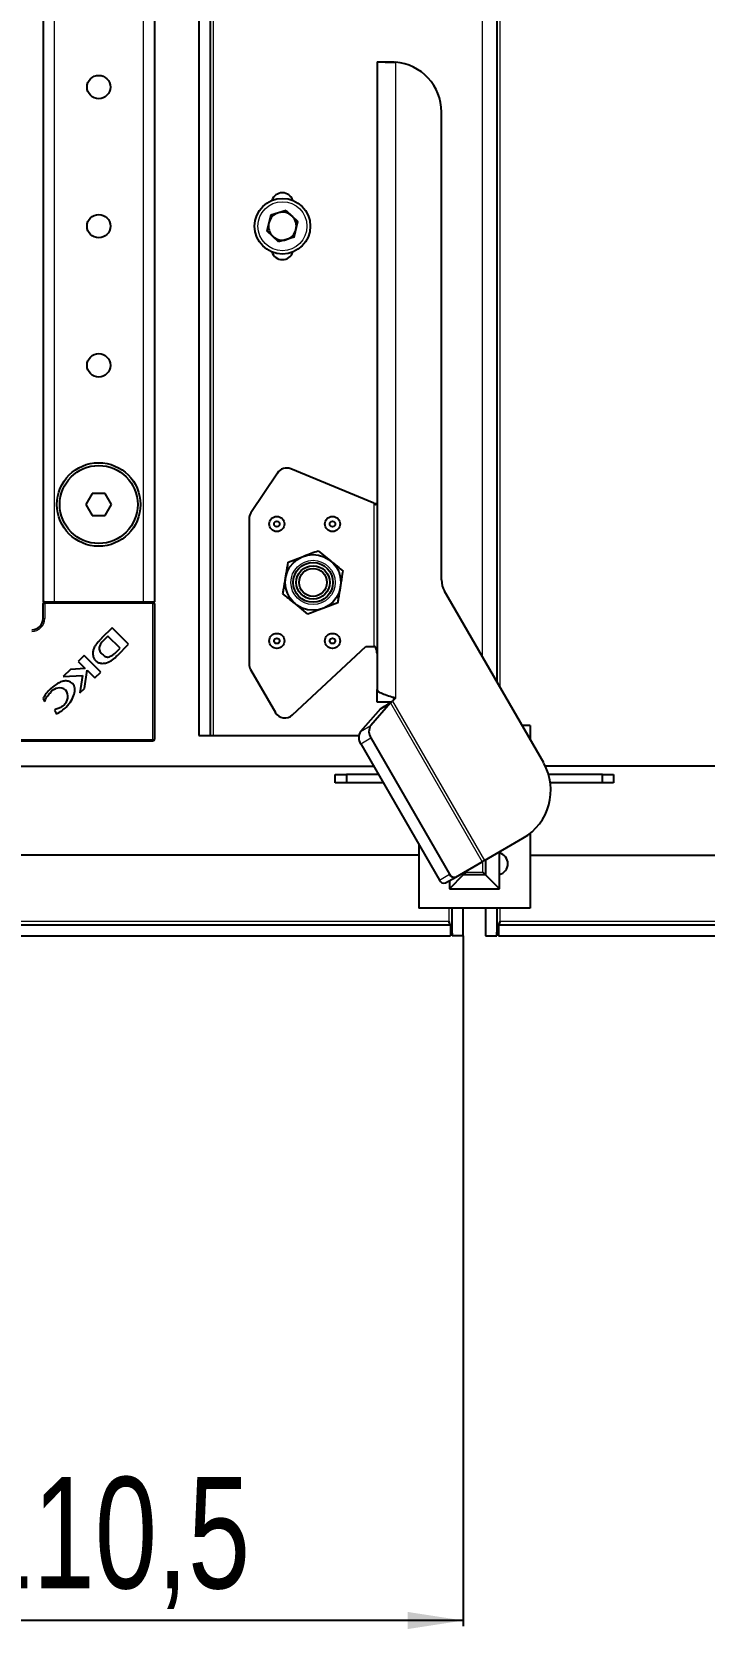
# Model space of a CAD drawing. Header units: millimetres. Extents: x -983 to 2905, y -1229 to 1219.
# Drawn here: x -236.7 to -115.9, y -925.2 to -638.2 of the extents above; entities that cross this region are included whole.
import ezdxf

# ---------------------------------------------------------------- set-up
doc = ezdxf.new("R2010")
doc.units = ezdxf.units.MM
doc.layers.add('FORMAT', color=7, linetype='Continuous')
doc.styles.add('SLDTEXTSTYLE0', font='TXT', dxfattribs={"width": 0.75})
doc.dimstyles.new('SLDDIMSTYLE0', dxfattribs={"dimtxt": 20, "dimasz": 10, "dimexe": 0, "dimexo": 0.0625, "dimgap": 5, "dimtad": 2, "dimdec": 1, "dimrnd": 1e-09, "dimzin": 12, "dimdsep": 46, "dimtxsty": 'SLDTEXTSTYLE0', "dimsah": 1, "dimcen": 0.09, "dimadec": 0, "dimazin": 3, "dimtfac": 1, "dimtofl": 0, "dimtmove": 0, "dimatfit": 3, "dimfxl": 0, "dimfrac": 2, "dimtolj": 1, "dimtzin": 12, "dimarcsym": 0})

# ---------------------------------------------------------------- blocks, each defined once
blk = doc.blocks.new('_D_8')
at = {"layer": 'FORMAT'}
for p, q in [((-269.66, -761.08), (-269.66, -924.62)), ((-159.16, -800.63), (-159.16, -924.62)), ((-159.16, -923.62), (-269.66, -923.62))]:
    blk.add_line(p, q, dxfattribs=at)
for points in [[(-269.66, -923.62), (-259.66, -925.16), (-259.66, -922.08)], [(-159.16, -923.62), (-169.16, -922.08), (-169.16, -925.16)]]:
    blk.add_solid(points, dxfattribs=at)
at = {"layer": 'FORMAT', "insert": (-247.66, -897.84), "char_height": 20, "attachment_point": 1, "style": 'SLDTEXTSTYLE0'}
blk.add_mtext('110,5', dxfattribs=at)

msp = doc.modelspace()

# ---------------------------------------------------------------- linework, layer by layer
at = {"color": 7, "linetype": 'Continuous', "lineweight": 25}
for p, q in [((-206.66, 518.38), (-206.66, -764.62)), ((-204.66, 518.38), (-204.66, -764.62)), ((-153.16, 508.67), (-153.16, -754.9)), ((-234.66, 494.38), (-234.66, -740.62)), ((-214.66, 494.38), (-214.66, -740.62)), ((-174.66, -643.62), (-173.69, -643.62)), ((-174.66, -643.62), (-174.66, -756.38)), ((-173.69, -643.62), (-171.57, -643.62)), ((-163.07, -736.67), (-163.07, -652.62)), ((-193.76, -671.12), (-194.44, -673.93)), ((-190.97, -670.3), (-193.76, -671.12)), ((-190.97, -670.3), (-188.88, -672.3)), ((-192.34, -675.93), (-194.44, -673.93)), ((-189.56, -675.12), (-188.88, -672.3)), ((-189.56, -675.12), (-192.34, -675.93)), ((-175.26, -722.87), (-190.15, -716.72)), ((-192.56, -717.47), (-197.32, -724.61)), ((-225.81, -721.12), (-226.97, -723.12)), ((-223.5, -721.12), (-225.81, -721.12)), ((-222.35, -723.12), (-223.5, -721.12)), ((-175.26, -722.87), (-174.66, -722.97)), ((-175.26, -722.87), (-175.02, -723.12)), ((-226.97, -723.12), (-225.81, -725.12)), ((-225.81, -725.12), (-223.5, -725.12)), ((-223.5, -725.12), (-222.35, -723.12)), ((-197.66, -725.72), (-197.66, -751.77)), ((-185.23, -731.42), (-183, -733.24)), ((-190.63, -733.47), (-187.93, -732.44)), ((-144.69, -769.56), (-162.53, -738.67)), ((-234.66, -740.62), (-234.36, -740.62)), ((-234.66, -743.62), (-234.66, -740.92)), ((-234.36, -740.62), (-233.71, -740.62)), ((-233.71, -740.62), (-232.66, -740.62)), ((-232.66, -740.62), (-216.66, -740.62)), ((-216.66, -740.62), (-215.6, -740.62)), ((-215.6, -740.62), (-214.96, -740.62)), ((-214.96, -740.62), (-214.66, -740.62)), ((-214.66, -740.92), (-214.66, -765.32)), ((-187.08, -742.82), (-189.32, -740.99)), ((-181.68, -740.77), (-184.38, -741.79)), ((-222.26, -745.27), (-224.15, -747.15)), ((-219.31, -748.22), (-222.26, -745.27)), ((-224.15, -747.15), (-224.17, -747.17)), ((-223.01, -746.75), (-223.67, -747.42)), ((-220.83, -748.93), (-223.01, -746.75)), ((-221.3, -750.22), (-219.31, -748.22)), ((-189.85, -760.93), (-176.66, -748.62)), ((-176.66, -748.62), (-175.26, -748.62)), ((-175.02, -748.62), (-175.26, -748.62)), ((-227.27, -750.27), (-228.33, -751.33)), ((-228.33, -751.33), (-227.08, -752.57)), ((-224.31, -753.23), (-227.27, -750.27)), ((-221.55, -749.67), (-220.83, -748.93)), ((-229.74, -752.74), (-231.03, -754.03)), ((-231.03, -754.03), (-227.56, -753.85)), ((-227.08, -752.57), (-229.74, -752.74)), ((-227.56, -753.85), (-228.03, -756.95)), ((-227.23, -756.15), (-226.75, -752.89)), ((-226.75, -752.89), (-225.36, -754.28)), ((-225.36, -754.28), (-224.31, -753.23)), ((-197.39, -752.77), (-192.93, -760.5)), ((-228.03, -756.95), (-227.23, -756.15)), ((-174.66, -758.62), (-174.66, -756.38)), ((-234.66, -757.99), (-234.41, -758.5)), ((-234.41, -758.5), (-234.3, -758.39)), ((-232.46, -759.94), (-232.6, -760.07)), ((-232.6, -760.07), (-232.26, -760.76)), ((-174.05, -759.84), (-177.63, -763.88)), ((-172.22, -758.78), (-175.79, -762.82)), ((-172.14, -758.62), (-174.66, -758.62)), ((-174.05, -759.84), (-172.22, -758.78)), ((-171.34, -757.93), (-171.9, -758.47)), ((-171.66, -758.24), (-171.66, -757.82)), ((-171.36, -757.91), (-171.34, -757.93)), ((-147.16, -762.82), (-148.59, -762.82)), ((-147.16, -762.82), (-147.16, -765.3)), ((-214.96, -765.62), (-239.36, -765.62)), ((-206.66, -764.62), (-204.66, -764.62)), ((-204.66, -764.62), (-204.06, -764.62)), ((-204.06, -764.62), (-177.94, -764.62)), ((-177.6, -766.11), (-163.46, -790.6)), ((-175.76, -765.05), (-161.62, -789.54)), ((-270.26, -770.12), (-175.28, -770.12)), ((-182.16, -773.12), (-182.16, -771.62)), ((-182.16, -771.62), (-180.16, -771.62)), ((-180.16, -771.62), (-180.16, -773.12)), ((-174.42, -771.62), (-180.16, -771.62)), ((-44.06, -770.12), (-144.41, -770.12)), ((-134.16, -771.62), (-143.84, -771.62)), ((-134.16, -773.12), (-134.16, -771.62)), ((-134.16, -771.62), (-132.16, -771.62)), ((-132.16, -771.62), (-132.16, -773.12)), ((-180.16, -773.12), (-182.16, -773.12)), ((-173.55, -773.12), (-180.16, -773.12)), ((-134.16, -773.12), (-143.52, -773.12)), ((-132.16, -773.12), (-134.16, -773.12)), ((-155.38, -787.09), (-148.44, -783.08)), ((-147.16, -782.2), (-147.16, -795.62)), ((-167.16, -786.12), (-700.16, -786.12)), ((-167.16, -784.19), (-167.16, -795.62)), ((-152.66, -785.72), (-152.66, -785.52)), ((-152.66, -789.59), (-152.66, -785.72)), ((-147.16, -786.12), (385.84, -786.12)), ((-160.51, -790.05), (-155.75, -787.3)), ((-155.38, -787.09), (-155.75, -787.3)), ((-155.15, -786.96), (-155.15, -789.66)), ((-162.35, -791.11), (-160.51, -790.05)), ((-159.16, -789.66), (-161.66, -792.16)), ((-161.66, -790.71), (-161.66, -792.16)), ((-159.16, -789.66), (-158.66, -789.16)), ((-159.16, -789.66), (-159.16, -789.27)), ((-155.15, -789.66), (-159.16, -789.66)), ((-155.15, -789.66), (-155.65, -789.16)), ((-155.15, -789.66), (-152.66, -792.16)), ((-152.66, -792.16), (-152.66, -789.59)), ((-161.66, -792.16), (-152.66, -792.16)), ((-147.16, -795.62), (-167.16, -795.62)), ((-161.16, -800.62), (-161.16, -795.62)), ((-159.16, -800.62), (-159.16, -795.62)), ((-155.16, -795.62), (-155.16, -800.62)), ((-153.16, -795.62), (-153.16, -800.62)), ((-751.86, -798.62), (-161.46, -798.62)), ((-161.76, -798.02), (-161.56, -798.62)), ((-161.46, -798.62), (-161.46, -800.62)), ((-152.86, -798.62), (-152.86, -800.62)), ((-152.86, -798.62), (437.54, -798.62)), ((-152.77, -798.62), (-152.56, -798.02)), ((-751.86, -800.62), (-161.46, -800.62)), ((-159.16, -800.62), (-161.16, -800.62)), ((-155.16, -800.62), (-153.16, -800.62)), ((-152.86, -800.62), (437.54, -800.62))]:
    msp.add_line(p, q, dxfattribs=at)
at = {"color": 8, "linetype": 'Continuous', "lineweight": 18}
for p, q in [((-204.06, -764.62), (-204.06, 518.38)), ((-152.56, -755.94), (-152.56, 509.71)), ((-155.76, 504.16), (-155.76, -750.4)), ((-232.66, 494.38), (-232.66, -740.62)), ((-216.66, 494.38), (-216.66, -740.62)), ((-171.36, -643.64), (-171.36, -757.91)), ((-175.26, -722.87), (-175.26, -748.62)), ((-234.66, -740.92), (-234.36, -740.92)), ((-234.36, -740.92), (-234.36, -740.62)), ((-234.36, -740.92), (-234.36, -743.62)), ((-214.96, -740.92), (-234.36, -740.92)), ((-214.96, -740.92), (-214.96, -740.62)), ((-214.96, -765.32), (-214.96, -740.92)), ((-214.96, -740.92), (-214.66, -740.92)), ((-234.66, -743.62), (-234.36, -743.62)), ((-172.22, -758.78), (-155.75, -787.3)), ((-171.9, -758.47), (-155.38, -787.09)), ((-177.63, -763.88), (-175.79, -762.82)), ((-239.36, -765.32), (-214.96, -765.32)), ((-214.96, -765.32), (-214.96, -765.62)), ((-214.96, -765.32), (-214.66, -765.32)), ((-177.6, -766.11), (-175.76, -765.05)), ((-158.66, -788.98), (-158.66, -789.16)), ((-155.65, -789.16), (-155.65, -787.25)), ((-163.46, -790.6), (-161.62, -789.54)), ((-158.66, -789.16), (-155.65, -789.16)), ((-161.76, -795.62), (-161.76, -798.02)), ((-152.56, -798.02), (-152.56, -795.62)), ((-161.76, -798.02), (-257.19, -798.02)), ((-57.13, -798.02), (-152.56, -798.02))]:
    msp.add_line(p, q, dxfattribs=at)
at = {"color": 7, "linetype": 'Continuous', "lineweight": 25}
for centre, radius in [((-224.66, -648.12), 2.1), ((-191.66, -673.12), 5), ((-224.66, -673.12), 2.1), ((-224.66, -698.12), 2.1), ((-224.66, -723.12), 7.5), ((-224.66, -723.12), 7), ((-192.66, -726.62), 1.35), ((-182.66, -726.62), 1.35), ((-192.66, -726.62), 0.493), ((-182.66, -726.62), 0.493), ((-186.16, -737.12), 5), ((-186.16, -737.12), 3.57), ((-186.16, -737.12), 3), ((-186.16, -737.12), 2.5), ((-192.66, -747.62), 1.35), ((-192.66, -747.62), 0.493), ((-182.66, -747.62), 1.35), ((-182.66, -747.62), 0.493)]:
    msp.add_circle(centre, radius, dxfattribs=at)
at = {"color": 8, "linetype": 'Continuous', "lineweight": 18}
for centre, radius in [((-191.66, -673.12), 4.4), ((-186.16, -737.12), 3.97)]:
    msp.add_circle(centre, radius, dxfattribs=at)
at = {"color": 7, "linetype": 'Continuous', "lineweight": 25}
for centre, radius, start, end in [((-172.07, -652.62), 9, 0, 85.4954), ((-191.66, -669.12), 2, 18.21, 161.79), ((-191.66, -673.12), 2.51, 106.3534, 166.3534), ((-191.66, -673.12), 2.51, 46.3534, 106.3534), ((-191.66, -673.12), 2.51, 346.3534, 46.3534), ((-191.66, -673.12), 2.51, 166.3534, 226.3534), ((-191.66, -673.12), 2.51, 286.3534, 346.3534), ((-191.66, -673.12), 2.51, 226.3534, 286.3534), ((-191.66, -677.12), 2, 198.21, 341.79), ((-190.9, -718.58), 2, 68.1986, 146.3099), ((-195.66, -725.72), 2, 146.3099, 180), ((-159.07, -736.67), 4, 180, 210), ((-234.36, -740.92), 0.3, 90, 180), ((-214.96, -740.92), 0.3, 0, 90), ((-236.66, -743.62), 2, 270, 0), ((-224.96, -747.01), 4.87, 290.3445, 318.7777), ((-225.73, -745.2), 6.12, 306.9888, 313.0744), ((-195.66, -751.77), 2, 180, 210), ((-231.73, -758.02), 1.94, 53.3097, 142.3464), ((-232.17, -757.62), 1.97, 308.454, 35.887), ((-191.22, -759.47), 2, 210.9638, 313.0251), ((-174.14, -763.92), 1.98, 146.5519, 215.0479), ((-214.96, -765.32), 0.3, 270, 0), ((-175.97, -764.98), 1.98, 146.5519, 215.0479), ((-153.44, -774.42), 10, 300, 29.0469), ((-153.16, -787.66), 2, 284.4775, 75.5225), ((-162.63, -790.26), 0.893, 201.9505, 288.5782), ((-160.79, -789.2), 0.893, 201.9505, 288.5782)]:
    msp.add_arc(centre, radius, start, end, dxfattribs=at)
at = {"color": 8, "linetype": 'Continuous', "lineweight": 18}
msp.add_arc((-236.66, -743.62), 2.3, 270, 0, dxfattribs=at)
at = {"color": 7, "linetype": 'Continuous', "lineweight": 25}
for points in [[(-173.69, -643.62), (-173.53, -643.62), (-173.21, -643.62), (-172.63, -643.63), (-172.01, -643.64), (-171.58, -643.64), (-171.36, -643.64)], [(-175.02, -723.12), (-174.97, -723.11), (-174.87, -723.08), (-174.75, -723.05), (-174.67, -723.01), (-174.66, -722.99), (-174.66, -722.98)], [(-174.66, -749.82), (-174.68, -749.62), (-174.72, -749.22), (-174.92, -748.82), (-175.02, -748.62)], [(-171.36, -757.91), (-171.79, -757.78), (-172.66, -757.53), (-173.75, -757.14), (-174.51, -756.76), (-174.61, -756.5), (-174.66, -756.38)], [(-174.05, -759.84), (-173.91, -759.74), (-173.61, -759.55), (-173.08, -759.21), (-172.5, -758.84), (-172.1, -758.59), (-171.9, -758.47)], [(-172.22, -758.78), (-172.2, -758.75), (-172.15, -758.71), (-172.08, -758.63), (-171.99, -758.55), (-171.93, -758.49), (-171.9, -758.47)], [(-161.46, -798.62), (-161.48, -798.61), (-161.53, -798.59), (-161.61, -798.45), (-161.68, -798.25), (-161.73, -798.1), (-161.76, -798.02)], [(-152.56, -798.02), (-152.58, -798.1), (-152.63, -798.25), (-152.71, -798.45), (-152.78, -798.59), (-152.83, -798.61), (-152.86, -798.62)]]:
    msp.add_open_spline(points, degree=3, dxfattribs=at)
for points, knots in [([(-187.93, -732.44), (-187.87, -732.42), (-186.96, -732.07), (-186.07, -731.73), (-185.23, -731.42)], [0, 0, 0, 0, 0.070201, 1, 1, 1, 1]), ([(-191.09, -736.32), (-191.05, -736.06), (-190.9, -735.09), (-190.74, -734.16), (-190.63, -733.47)], [0, 0, 0, 0, 0.268634, 1, 1, 1, 1]), ([(-183, -733.24), (-182.94, -733.29), (-182.19, -733.9), (-181.45, -734.51), (-180.76, -735.07)], [0, 0, 0, 0, 0.0702006, 1, 1, 1, 1]), ([(-191.56, -739.17), (-191.52, -738.93), (-191.37, -738), (-191.21, -737.03), (-191.09, -736.32)], [0, 0, 0, 0, 0.257551, 1, 1, 1, 1]), ([(-181.22, -737.92), (-181.18, -737.66), (-181.02, -736.69), (-180.87, -735.76), (-180.76, -735.07)], [0, 0, 0, 0, 0.268634, 1, 1, 1, 1]), ([(-189.32, -740.99), (-189.37, -740.95), (-190.13, -740.33), (-190.87, -739.73), (-191.56, -739.17)], [0, 0, 0, 0, 0.070201, 1, 1, 1, 1]), ([(-181.68, -740.77), (-181.65, -740.53), (-181.5, -739.6), (-181.34, -738.63), (-181.22, -737.92)], [0, 0, 0, 0, 0.257551, 1, 1, 1, 1]), ([(-184.38, -741.79), (-184.45, -741.82), (-185.36, -742.16), (-186.25, -742.5), (-187.08, -742.82)], [0, 0, 0, 0, 0.070201, 1, 1, 1, 1]), ([(-225.31, -748.5), (-225.42, -748.71), (-225.62, -749.09), (-225.74, -749.73), (-225.7, -750.32), (-225.5, -750.86), (-225.14, -751.29), (-224.63, -751.58), (-223.97, -751.7), (-223.51, -751.62), (-223.26, -751.57)], [0, 0, 0, 0, 0.1380907, 0.2654555, 0.3840134, 0.4961027, 0.6057595, 0.7197905, 0.8476619, 1, 1, 1, 1]), ([(-224.63, -747.66), (-224.76, -747.81), (-225.01, -748.07), (-225.22, -748.37), (-225.31, -748.5)], [0, 0, 0, 0, 0.55183, 1, 1, 1, 1]), ([(-224.17, -747.17), (-224.25, -747.25), (-224.4, -747.41), (-224.55, -747.57), (-224.63, -747.66)], [0, 0, 0, 0, 0.486421, 1, 1, 1, 1]), ([(-223.67, -747.42), (-223.86, -747.62), (-224.21, -747.99), (-224.53, -748.53), (-224.6, -748.98), (-224.53, -749.32), (-224.34, -749.67), (-224.14, -749.89), (-224.04, -750)], [0, 0, 0, 0, 0.274676, 0.503042, 0.607381, 0.716579, 0.843412, 1, 1, 1, 1]), ([(-224.04, -750), (-223.94, -750.09), (-223.77, -750.26), (-223.49, -750.44), (-223.22, -750.53), (-222.89, -750.53), (-222.49, -750.38), (-222.2, -750.19), (-222.05, -750.09)], [0, 0, 0, 0, 0.176808, 0.319231, 0.43938, 0.552395, 0.749205, 1, 1, 1, 1]), ([(-233.55, -756.48), (-233.8, -756.75), (-234.23, -757.21), (-234.53, -757.76), (-234.66, -757.99)], [0, 0, 0, 0, 0.5776526, 1, 1, 1, 1]), ([(-234.3, -758.39), (-234.16, -758.08), (-233.89, -757.51), (-233.46, -757.05), (-233.27, -756.84)], [0, 0, 0, 0, 0.547643, 1, 1, 1, 1]), ([(-229.32, -755.36), (-229.49, -755.22), (-229.82, -754.94), (-230.52, -754.77), (-231.39, -754.9), (-232.47, -755.47), (-233.16, -756.11), (-233.55, -756.48)], [0, 0, 0, 0, 0.130532, 0.266031, 0.423997, 0.666819, 1, 1, 1, 1]), ([(-230.53, -759.52), (-230.2, -759.15), (-229.58, -758.46), (-229.03, -757.29), (-228.89, -756.34), (-229.05, -755.7), (-229.23, -755.47), (-229.32, -755.36)], [0, 0, 0, 0, 0.315674, 0.58952, 0.813199, 0.909026, 1, 1, 1, 1]), ([(-230.94, -759.16), (-231.2, -759.38), (-231.65, -759.76), (-232.22, -759.88), (-232.46, -759.94)], [0, 0, 0, 0, 0.579608, 1, 1, 1, 1]), ([(-232.26, -760.76), (-231.92, -760.58), (-231.29, -760.24), (-230.77, -759.75), (-230.53, -759.52)], [0, 0, 0, 0, 0.5368, 1, 1, 1, 1]), ([(-161.46, -798.91), (-161.43, -799), (-161.32, -799.32), (-161.2, -799.88), (-161.17, -800.37), (-161.16, -800.62)], [0, 0, 0, 0, 0.141742, 0.566203, 1, 1, 1, 1]), ([(-153.16, -800.62), (-153.13, -800.24), (-153.1, -799.67), (-152.92, -799.09), (-152.86, -798.9)], [0, 0, 0, 0, 0.662931, 1, 1, 1, 1])]:
    msp.add_open_spline(points, degree=3, knots=knots, dxfattribs=at)

# ---------------------------------------------------------------- dimensions: what is measured, and where the dimension line sits
at = {"layer": 'FORMAT'}
dim = msp.add_linear_dim(base=(-269.66, -923.62), p1=(-159.16, -800.62), p2=(-269.66, -761.07), angle=0, dimstyle='SLDDIMSTYLE0', dxfattribs=at)
dim.commit()
dim.dimension.update_dxf_attribs({"geometry": '_D_8', "text_midpoint": (-214.41, -923.62), "dimtype": 160})

doc.saveas('drawing.dxf')
